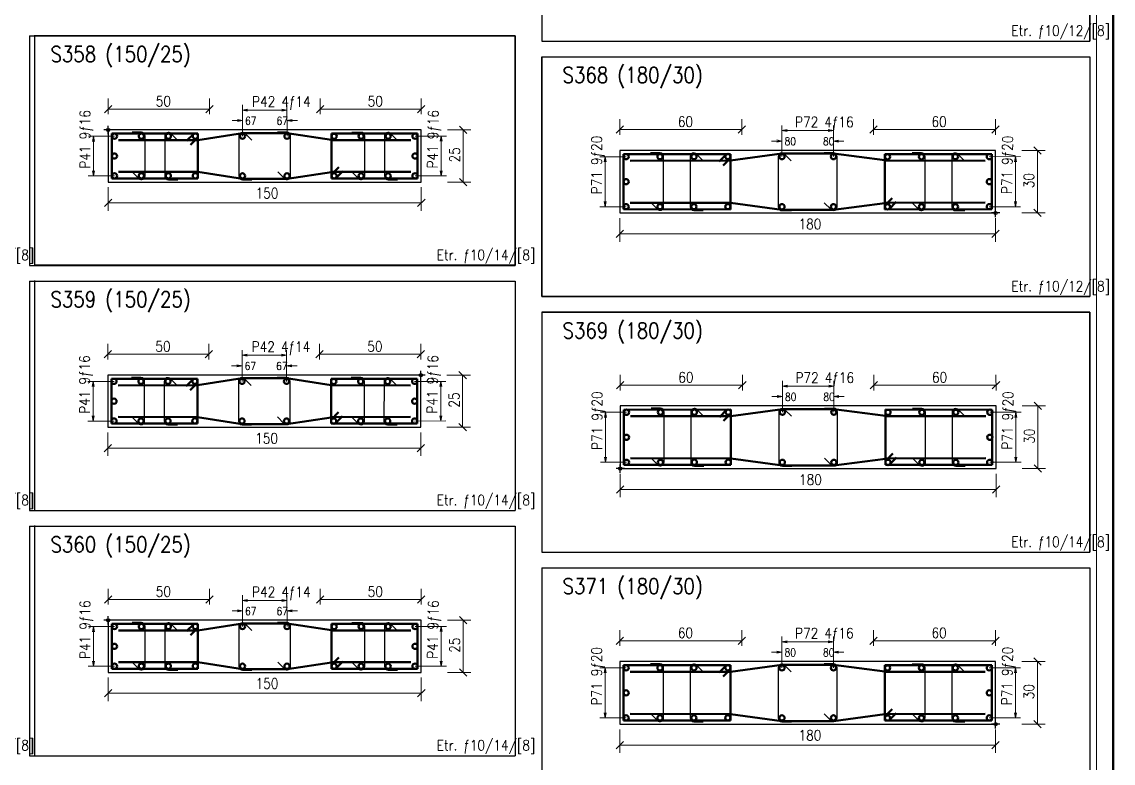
# Model space of a CAD drawing. Header units: millimetres. Extents: x 2394 to 8097, y 408 to 7762.
# Drawn here: x 6006 to 8097, y 5228 to 6649 of the extents above; entities that cross this region are included whole.
import ezdxf

# ---------------------------------------------------------------- set-up
doc = ezdxf.new("R2010")
doc.units = ezdxf.units.MM
for name, color, linetype, lineweight in [('COLUMN_DET3', 2, 'Continuous', 30), ('COLUMN_DET4', 4, 'Continuous', 50), ('DETAIL', 8, 'Continuous', 30), ('DIM_LAY', 8, 'Continuous', 20), ('REBAR2', 1, 'Continuous', 20), ('REBAR3', 2, 'Continuous', 30), ('TABLE2', 1, 'Continuous', 20), ('TABLE4', 3, 'Continuous', 50), ('TIE_BAR', 6, 'Continuous', 30)]:
    doc.layers.add(name, color=color, linetype=linetype, lineweight=lineweight)
doc.layers.add('Kolon', color=7, linetype='Continuous')
doc.styles.add('stastyle', font='')
doc.styles.get('stastyle').set_extended_font_data('RomanSTA')

msp = doc.modelspace()

# ---------------------------------------------------------------- linework, layer by layer
at = {"layer": 'COLUMN_DET3', "color": 2}
for p, q in [((6179.75, 6441.48), (6163.75, 6441.48)), ((6171.74, 6441.48), (6171.74, 6341.48)), ((6771.74, 6441.48), (6171.74, 6441.48)), ((6171.75, 6433.48), (6171.75, 6449.48)), ((6771.74, 6341.48), (6771.74, 6441.48)), ((7152.05, 6402.28), (7152.05, 6282.28)), ((7872.05, 6402.28), (7152.05, 6402.28)), ((7872.05, 6282.28), (7872.05, 6402.28)), ((6171.74, 6341.48), (6771.74, 6341.48)), ((7152.05, 6282.28), (7872.05, 6282.28)), ((7880.05, 6282.28), (7864.05, 6282.28)), ((7872.05, 6274.28), (7872.05, 6290.28)), ((6170.95, 5971.48), (6170.95, 5871.48)), ((6770.94, 5971.48), (6170.95, 5971.48)), ((6778.94, 5971.48), (6762.94, 5971.48)), ((6770.94, 5963.48), (6770.94, 5979.48)), ((6770.94, 5871.48), (6770.94, 5971.48)), ((7152.85, 5912.28), (7152.85, 5792.28)), ((7872.85, 5912.28), (7152.85, 5912.28)), ((7872.85, 5792.28), (7872.85, 5912.28)), ((6170.95, 5871.48), (6770.94, 5871.48)), ((7160.85, 5792.28), (7144.85, 5792.28)), ((7152.85, 5784.28), (7152.85, 5800.28)), ((7152.85, 5792.28), (7872.85, 5792.28)), ((6179.75, 5501.48), (6163.75, 5501.48)), ((6171.74, 5501.48), (6171.74, 5401.48)), ((6771.74, 5501.48), (6171.74, 5501.48)), ((6171.75, 5493.48), (6171.75, 5509.48)), ((6771.74, 5401.48), (6771.74, 5501.48)), ((7152.05, 5422.28), (7152.05, 5302.28)), ((7872.05, 5422.28), (7152.05, 5422.28)), ((7872.05, 5302.28), (7872.05, 5422.28)), ((6171.74, 5401.48), (6771.74, 5401.48)), ((7152.05, 5302.28), (7872.05, 5302.28)), ((7880.05, 5302.28), (7864.05, 5302.28)), ((7872.05, 5294.28), (7872.05, 5310.28))]:
    msp.add_line(p, q, dxfattribs=at)
for centre in [(6171.75, 6441.48), (7872.05, 6282.28), (6770.94, 5971.48), (7152.85, 5792.28), (6171.75, 5501.48), (7872.05, 5302.28)]:
    msp.add_circle(centre, 3, dxfattribs=at)
at = {"layer": 'COLUMN_DET4', "color": 4}
for p, q in [((6178.82, 6434.42), (6343.75, 6434.48)), ((6178.82, 6434.42), (6178.83, 6348.54)), ((6191.55, 6421.69), (6343.75, 6421.98)), ((6336.25, 6434.48), (6322.1, 6420.34)), ((6343.75, 6426.98), (6329.6, 6412.84)), ((6343.75, 6421.98), (6429.07, 6435.48)), ((6343.75, 6434.48), (6343.75, 6348.48)), ((6429.07, 6435.48), (6514.41, 6435.48)), ((6514.41, 6435.48), (6599.75, 6422.48)), ((6599.74, 6434.48), (6599.74, 6348.48)), ((6764.68, 6434.41), (6599.74, 6434.48)), ((6599.75, 6421.98), (6751.95, 6421.68)), ((6764.68, 6434.41), (6764.67, 6348.56)), ((7159.12, 6395.22), (7364.05, 6395.28)), ((7159.12, 6395.22), (7159.13, 6289.34)), ((7171.85, 6382.49), (7364.06, 6382.78)), ((7356.55, 6395.28), (7342.4, 6381.14)), ((7364.05, 6387.78), (7349.9, 6373.64)), ((7364.05, 6395.28), (7364.05, 6289.28)), ((7364.06, 6382.78), (7462.71, 6396.28)), ((7462.71, 6396.28), (7561.37, 6396.28)), ((7561.37, 6396.28), (7660.06, 6383.28)), ((7660.05, 6395.28), (7660.05, 6289.28)), ((7864.98, 6395.21), (7660.05, 6395.28)), ((7660.06, 6382.78), (7852.25, 6382.48)), ((7864.98, 6395.21), (7864.97, 6289.36)), ((6191.59, 6361.24), (6343.72, 6360.98)), ((6343.72, 6360.98), (6429.07, 6347.48)), ((6514.41, 6347.48), (6599.72, 6360.48)), ((6599.71, 6360.98), (6751.95, 6361.28)), ((6599.74, 6355.98), (6613.89, 6370.13)), ((6607.24, 6348.48), (6621.39, 6362.63)), ((6178.83, 6348.54), (6343.75, 6348.48)), ((6429.07, 6347.48), (6514.41, 6347.48)), ((6764.67, 6348.56), (6599.74, 6348.48)), ((7171.89, 6302.04), (7364.02, 6301.78)), ((7364.02, 6301.78), (7462.71, 6288.28)), ((7561.37, 6288.28), (7660.02, 6301.28)), ((7660.02, 6301.78), (7852.25, 6302.08)), ((7660.05, 6296.78), (7674.19, 6310.93)), ((7667.55, 6289.28), (7681.69, 6303.43)), ((7159.13, 6289.34), (7364.05, 6289.28)), ((7462.71, 6288.28), (7561.37, 6288.28)), ((7864.97, 6289.36), (7660.05, 6289.28)), ((6178.02, 5964.42), (6342.94, 5964.48)), ((6178.02, 5964.42), (6178.03, 5878.54)), ((6335.44, 5964.48), (6321.3, 5950.34)), ((6342.94, 5964.48), (6342.94, 5878.48)), ((6342.95, 5951.98), (6428.27, 5965.48)), ((6428.27, 5965.48), (6513.61, 5965.48)), ((6513.61, 5965.48), (6598.95, 5952.48)), ((6598.94, 5964.48), (6598.94, 5878.48)), ((6763.88, 5964.41), (6598.94, 5964.48)), ((6763.88, 5964.41), (6763.87, 5878.55)), ((6190.75, 5951.69), (6342.95, 5951.98)), ((6342.94, 5956.98), (6328.8, 5942.84)), ((6598.95, 5951.98), (6751.15, 5951.68)), ((6598.94, 5885.98), (6613.09, 5900.13)), ((7159.92, 5905.21), (7364.85, 5905.28)), ((7159.92, 5905.21), (7159.93, 5799.34)), ((7357.35, 5905.28), (7343.2, 5891.14)), ((7364.85, 5897.78), (7350.7, 5883.64)), ((7364.85, 5905.28), (7364.85, 5799.28)), ((7364.86, 5892.78), (7463.51, 5906.28)), ((7463.51, 5906.28), (7562.17, 5906.28)), ((7562.17, 5906.28), (7660.86, 5893.28)), ((7660.85, 5905.28), (7660.85, 5799.28)), ((7865.78, 5905.21), (7660.85, 5905.28)), ((7865.78, 5905.21), (7865.78, 5799.35)), ((6178.03, 5878.54), (6342.94, 5878.48)), ((6190.79, 5891.24), (6342.91, 5890.98)), ((6342.91, 5890.98), (6428.27, 5877.48)), ((6428.27, 5877.48), (6513.61, 5877.48)), ((6513.61, 5877.48), (6598.92, 5890.48)), ((6598.92, 5890.98), (6751.15, 5891.28)), ((6763.87, 5878.55), (6598.94, 5878.48)), ((6606.44, 5878.48), (6620.59, 5892.62)), ((7172.65, 5892.49), (7364.86, 5892.78)), ((7660.86, 5892.78), (7853.05, 5892.48)), ((7660.85, 5806.78), (7674.99, 5820.92)), ((7668.35, 5799.28), (7682.49, 5813.42)), ((7159.93, 5799.34), (7364.85, 5799.28)), ((7172.69, 5812.04), (7364.82, 5811.78)), ((7364.82, 5811.78), (7463.51, 5798.28)), ((7463.51, 5798.28), (7562.17, 5798.28)), ((7562.17, 5798.28), (7660.82, 5811.28)), ((7660.82, 5811.78), (7853.05, 5812.08)), ((7865.78, 5799.35), (7660.85, 5799.28)), ((6178.82, 5494.41), (6343.75, 5494.48)), ((6178.82, 5494.41), (6178.83, 5408.54)), ((6191.55, 5481.69), (6343.75, 5481.98)), ((6336.25, 5494.48), (6322.1, 5480.34)), ((6343.75, 5486.98), (6329.6, 5472.84)), ((6343.75, 5481.98), (6429.07, 5495.48)), ((6343.75, 5494.48), (6343.75, 5408.48)), ((6429.07, 5495.48), (6514.41, 5495.48)), ((6514.41, 5495.48), (6599.75, 5482.48)), ((6599.74, 5494.48), (6599.74, 5408.48)), ((6764.68, 5494.41), (6599.74, 5494.48)), ((6599.75, 5481.98), (6751.95, 5481.68)), ((6764.68, 5494.41), (6764.67, 5408.55)), ((6191.59, 5421.24), (6343.72, 5420.98)), ((6343.72, 5420.98), (6429.07, 5407.48)), ((6514.41, 5407.48), (6599.72, 5420.48)), ((6599.71, 5420.98), (6751.95, 5421.28)), ((6599.74, 5415.98), (6613.89, 5430.12)), ((6607.24, 5408.48), (6621.39, 5422.62)), ((7364.06, 5402.78), (7462.71, 5416.28)), ((7462.71, 5416.28), (7561.37, 5416.28)), ((7561.37, 5416.28), (7660.06, 5403.28)), ((6178.83, 5408.54), (6343.75, 5408.48)), ((6429.07, 5407.48), (6514.41, 5407.48)), ((6764.67, 5408.55), (6599.74, 5408.48)), ((7159.12, 5415.21), (7364.05, 5415.28)), ((7159.12, 5415.21), (7159.13, 5309.34)), ((7171.85, 5402.49), (7364.06, 5402.78)), ((7356.55, 5415.28), (7342.4, 5401.14)), ((7364.05, 5407.78), (7349.9, 5393.64)), ((7364.05, 5415.28), (7364.05, 5309.28)), ((7660.05, 5415.28), (7660.05, 5309.28)), ((7864.98, 5415.21), (7660.05, 5415.28)), ((7660.06, 5402.78), (7852.25, 5402.48)), ((7864.98, 5415.21), (7864.97, 5309.35)), ((7171.89, 5322.04), (7364.02, 5321.78)), ((7364.02, 5321.78), (7462.71, 5308.28)), ((7561.37, 5308.28), (7660.02, 5321.28)), ((7660.02, 5321.78), (7852.25, 5322.08)), ((7660.05, 5316.78), (7674.19, 5330.93)), ((7667.55, 5309.28), (7681.69, 5323.42)), ((7159.13, 5309.34), (7364.05, 5309.28)), ((7462.71, 5308.28), (7561.37, 5308.28)), ((7864.97, 5309.35), (7660.05, 5309.28))]:
    msp.add_line(p, q, dxfattribs=at)
for centre in [(6183.77, 6429.46), (6235.43, 6429.51), (6287.1, 6429.55), (6338.77, 6429.59), (6429.09, 6429.48), (6514.42, 6429.48), (6604.73, 6429.33), (6656.4, 6429.38), (6708.06, 6429.42), (6759.73, 6429.46), (6183.76, 6391.49), (6759.72, 6391.48), (7164.07, 6390.26), (7229.07, 6390.32), (7294.07, 6390.37), (7359.07, 6390.42), (7462.72, 6390.28), (7561.39, 6390.28), (7665.03, 6390.1), (7730.03, 6390.15), (7795.03, 6390.21), (7860.03, 6390.26), (6183.76, 6353.51), (6235.43, 6353.55), (6287.09, 6353.59), (6338.76, 6353.63), (6429.07, 6353.48), (6514.4, 6353.48), (6604.72, 6353.38), (6656.39, 6353.42), (6708.05, 6353.46), (6759.72, 6353.5), (7164.07, 6342.29), (7860.03, 6342.28), (7164.06, 6294.31), (7229.06, 6294.36), (7294.06, 6294.41), (7359.06, 6294.46), (7462.7, 6294.28), (7561.37, 6294.28), (7665.02, 6294.15), (7730.02, 6294.2), (7795.02, 6294.25), (7860.02, 6294.3), (6182.97, 5959.46), (6234.64, 5959.5), (6286.3, 5959.55), (6337.97, 5959.59), (6428.29, 5959.48), (6513.62, 5959.48), (6603.93, 5959.33), (6655.6, 5959.37), (6707.26, 5959.42), (6758.93, 5959.46), (6182.97, 5921.49), (6758.92, 5921.48), (7164.87, 5900.26), (7229.87, 5900.31), (7294.87, 5900.37), (7359.87, 5900.42), (7463.52, 5900.28), (7562.19, 5900.28), (7665.83, 5900.1), (7730.83, 5900.15), (7795.83, 5900.2), (7860.83, 5900.26), (6182.96, 5883.51), (6234.63, 5883.55), (6286.29, 5883.59), (6337.96, 5883.63), (6428.27, 5883.48), (6513.6, 5883.48), (6603.92, 5883.38), (6655.59, 5883.42), (6707.25, 5883.46), (6758.92, 5883.5), (7164.87, 5852.29), (7860.83, 5852.28), (7164.86, 5804.31), (7229.86, 5804.36), (7294.86, 5804.41), (7359.86, 5804.46), (7463.5, 5804.28), (7562.17, 5804.28), (7665.82, 5804.15), (7730.82, 5804.2), (7795.82, 5804.25), (7860.82, 5804.3), (6183.77, 5489.46), (6235.43, 5489.5), (6287.1, 5489.55), (6338.77, 5489.59), (6429.09, 5489.48), (6514.42, 5489.48), (6604.73, 5489.33), (6656.4, 5489.37), (6708.06, 5489.42), (6759.73, 5489.46), (6183.76, 5451.49), (6759.72, 5451.48), (6183.76, 5413.51), (6235.43, 5413.55), (6287.09, 5413.59), (6338.76, 5413.63), (6429.07, 5413.48), (6514.4, 5413.48), (6604.72, 5413.38), (6656.39, 5413.42), (6708.05, 5413.46), (6759.72, 5413.5), (7164.07, 5410.26), (7229.07, 5410.32), (7294.07, 5410.37), (7359.07, 5410.42), (7462.72, 5410.28), (7561.39, 5410.28), (7665.03, 5410.1), (7730.03, 5410.15), (7795.03, 5410.21), (7860.03, 5410.26), (7164.07, 5362.29), (7860.03, 5362.28), (7164.06, 5314.31), (7229.06, 5314.36), (7294.06, 5314.41), (7359.06, 5314.46), (7462.7, 5314.28), (7561.37, 5314.28), (7665.02, 5314.15), (7730.02, 5314.2), (7795.02, 5314.25), (7860.02, 5314.3)]:
    msp.add_circle(centre, 5, dxfattribs=at)
at = {"layer": 'DETAIL'}
for p, q in [((7002.45, 7071.88), (7002.45, 6611.88)), ((8052.45, 7071.88), (8052.45, 6611.88)), ((6021.34, 6621.88), (6951.35, 6621.88)), ((6021.34, 6621.88), (6021.34, 6181.88)), ((6030.32, 6623.14), (6030.32, 6183.14)), ((6951.35, 6621.88), (6951.35, 6181.88)), ((7002.45, 6611.88), (8052.45, 6611.88)), ((7002.45, 6581.88), (8052.45, 6581.88)), ((7002.45, 6581.88), (7002.45, 6121.88)), ((8052.45, 6581.88), (8052.45, 6121.88)), ((6021.34, 6181.88), (6951.35, 6181.88)), ((6021.34, 6151.88), (6951.35, 6151.88)), ((6021.34, 6151.88), (6021.34, 5711.88)), ((6030.32, 6153.14), (6030.32, 5713.14)), ((6951.35, 6151.88), (6951.35, 5711.88)), ((7002.45, 6121.88), (8052.45, 6121.88)), ((7002.45, 6091.88), (8052.45, 6091.88)), ((7002.45, 6091.88), (7002.45, 5631.88)), ((8052.45, 6091.88), (8052.45, 5631.88)), ((6021.34, 5711.88), (6951.35, 5711.88)), ((6021.34, 5681.88), (6951.35, 5681.88)), ((6021.34, 5681.88), (6021.34, 5241.88)), ((6030.32, 5683.14), (6030.32, 5243.14)), ((6951.35, 5681.88), (6951.35, 5241.88)), ((7002.45, 5631.88), (8052.45, 5631.88)), ((7002.45, 5601.88), (8052.45, 5601.88)), ((7002.45, 5601.88), (7002.45, 5141.88)), ((8052.45, 5601.88), (8052.45, 5141.88)), ((6021.34, 5241.88), (6951.35, 5241.88))]:
    msp.add_line(p, q, dxfattribs=at)
at = {"layer": 'DIM_LAY', "color": 8}
for p, q in [((6164.65, 6474.4), (6178.77, 6488.57)), ((6171.72, 6471.48), (6171.7, 6501.48)), ((6358.65, 6474.4), (6372.77, 6488.57)), ((6365.72, 6471.48), (6365.7, 6501.48)), ((6570.65, 6474.4), (6584.77, 6488.57)), ((6577.72, 6471.48), (6577.7, 6501.48)), ((6764.65, 6474.4), (6778.77, 6488.57)), ((6771.72, 6471.48), (6771.7, 6501.48)), ((6171.71, 6481.48), (6365.71, 6481.48)), ((6577.71, 6481.48), (6771.71, 6481.48)), ((7152.02, 6432.28), (7152.01, 6462.28)), ((7386.02, 6432.28), (7386.01, 6462.28)), ((7638.02, 6432.28), (7638.01, 6462.28)), ((7872.02, 6432.28), (7872.01, 6462.28)), ((7144.95, 6435.2), (7159.07, 6449.37)), ((7152.01, 6442.28), (7386.01, 6442.28)), ((7378.95, 6435.2), (7393.07, 6449.37)), ((7630.95, 6435.2), (7645.07, 6449.37)), ((7638.01, 6442.28), (7872.01, 6442.28)), ((7864.95, 6435.2), (7879.07, 6449.37)), ((6170.92, 6001.48), (6170.9, 6031.48)), ((6364.92, 6001.48), (6364.9, 6031.48)), ((6576.92, 6001.48), (6576.9, 6031.48)), ((6770.92, 6001.48), (6770.9, 6031.48)), ((6163.85, 6004.4), (6177.97, 6018.57)), ((6170.91, 6011.48), (6364.91, 6011.48)), ((6357.85, 6004.4), (6371.97, 6018.57)), ((6569.85, 6004.4), (6583.97, 6018.57)), ((6576.91, 6011.48), (6770.91, 6011.48)), ((6763.85, 6004.4), (6777.97, 6018.57)), ((7145.75, 5945.2), (7159.87, 5959.36)), ((7152.82, 5942.28), (7152.81, 5972.28)), ((7379.75, 5945.2), (7393.87, 5959.36)), ((7386.82, 5942.28), (7386.81, 5972.28)), ((7631.75, 5945.2), (7645.87, 5959.36)), ((7638.82, 5942.28), (7638.81, 5972.28)), ((7865.75, 5945.2), (7879.87, 5959.36)), ((7872.82, 5942.28), (7872.81, 5972.28)), ((7152.81, 5952.28), (7386.81, 5952.28)), ((7638.81, 5952.28), (7872.82, 5952.28)), ((6164.65, 5534.4), (6178.77, 5548.57)), ((6171.72, 5531.48), (6171.7, 5561.48)), ((6171.71, 5541.48), (6365.71, 5541.48)), ((6358.65, 5534.4), (6372.77, 5548.57)), ((6365.72, 5531.48), (6365.7, 5561.48)), ((6570.65, 5534.4), (6584.77, 5548.57)), ((6577.72, 5531.48), (6577.7, 5561.48)), ((6577.71, 5541.48), (6771.71, 5541.48)), ((6764.65, 5534.4), (6778.77, 5548.57)), ((6771.72, 5531.48), (6771.7, 5561.48)), ((7152.02, 5452.28), (7152.01, 5482.28)), ((7386.02, 5452.28), (7386.01, 5482.28)), ((7638.02, 5452.28), (7638.01, 5482.28)), ((7872.02, 5452.28), (7872.01, 5482.28)), ((7144.95, 5455.2), (7159.07, 5469.37)), ((7152.01, 5462.28), (7386.01, 5462.28)), ((7378.95, 5455.2), (7393.07, 5469.37)), ((7630.95, 5455.2), (7645.07, 5469.37)), ((7638.01, 5462.28), (7872.01, 5462.28)), ((7864.95, 5455.2), (7879.07, 5469.37))]:
    msp.add_line(p, q, dxfattribs=at)
at = {"layer": 'DIM_LAY'}
for p, q in [((6866.74, 6441.55), (6821.74, 6441.55)), ((6858.82, 6434.48), (6844.69, 6448.63)), ((6851.74, 6341.55), (6851.74, 6441.55)), ((7967.05, 6402.35), (7922.05, 6402.35)), ((7959.12, 6395.28), (7944.99, 6409.43)), ((7952.05, 6282.35), (7952.05, 6402.35)), ((6866.74, 6341.55), (6821.74, 6341.55)), ((6858.82, 6334.48), (6844.69, 6348.63)), ((6171.78, 6286.48), (6171.78, 6331.48)), ((6771.78, 6286.48), (6771.78, 6331.48)), ((6164.71, 6294.41), (6178.86, 6308.54)), ((6171.78, 6301.48), (6771.78, 6301.48)), ((6764.71, 6294.41), (6778.86, 6308.54)), ((7967.05, 6282.35), (7922.05, 6282.35)), ((7959.12, 6275.28), (7944.99, 6289.43)), ((7152.08, 6227.28), (7152.08, 6272.28)), ((7872.08, 6227.28), (7872.08, 6272.28)), ((7145.01, 6235.21), (7159.17, 6249.34)), ((7152.08, 6242.28), (7872.08, 6242.28)), ((7865.01, 6235.21), (7879.17, 6249.34)), ((6865.95, 5971.55), (6820.94, 5971.55)), ((6858.02, 5964.48), (6843.89, 5978.63)), ((6850.94, 5871.55), (6850.94, 5971.55)), ((7959.92, 5905.28), (7945.79, 5919.43)), ((7967.85, 5912.35), (7922.85, 5912.35)), ((7952.85, 5792.35), (7952.85, 5912.35)), ((6858.02, 5864.48), (6843.89, 5878.63)), ((6170.98, 5816.48), (6170.98, 5861.48)), ((6770.98, 5816.48), (6770.98, 5861.48)), ((6865.95, 5871.55), (6820.94, 5871.55)), ((6163.91, 5824.41), (6178.06, 5838.54)), ((6763.91, 5824.41), (6778.06, 5838.54)), ((6170.98, 5831.48), (6770.98, 5831.48)), ((7967.85, 5792.35), (7922.85, 5792.35)), ((7959.92, 5785.28), (7945.79, 5799.43)), ((7152.88, 5737.28), (7152.88, 5782.28)), ((7872.88, 5737.28), (7872.88, 5782.28)), ((7145.81, 5745.21), (7159.97, 5759.34)), ((7152.88, 5752.28), (7872.88, 5752.28)), ((7865.81, 5745.21), (7879.97, 5759.34)), ((6866.74, 5501.55), (6821.74, 5501.55)), ((6858.82, 5494.48), (6844.69, 5508.63)), ((6851.74, 5401.55), (6851.74, 5501.55)), ((7967.05, 5422.35), (7922.05, 5422.35)), ((7959.12, 5415.28), (7944.99, 5429.43)), ((7952.05, 5302.35), (7952.05, 5422.35)), ((6866.74, 5401.55), (6821.74, 5401.55)), ((6858.82, 5394.48), (6844.69, 5408.63)), ((6171.78, 5346.48), (6171.78, 5391.48)), ((6771.78, 5346.48), (6771.78, 5391.48)), ((6164.71, 5354.41), (6178.86, 5368.54)), ((6171.78, 5361.48), (6771.78, 5361.48)), ((6764.71, 5354.41), (6778.86, 5368.54)), ((7152.08, 5247.28), (7152.08, 5292.28)), ((7872.08, 5247.28), (7872.08, 5292.28)), ((7967.05, 5302.35), (7922.05, 5302.35)), ((7959.12, 5295.28), (7944.99, 5309.43)), ((7145.01, 5255.21), (7159.17, 5269.34)), ((7865.01, 5255.21), (7879.17, 5269.34)), ((7152.08, 5262.28), (7872.08, 5262.28))]:
    msp.add_line(p, q, dxfattribs=at)
at = {"layer": 'Kolon'}
for points in [[(8052.45, 7071.88), (7002.45, 7071.88), (7002.45, 6611.88), (8052.45, 6611.88)], [(6951.35, 6621.88), (6030.32, 6621.88), (6030.32, 6183.14), (6951.35, 6183.14)], [(7002.45, 6581.88), (8052.45, 6581.88), (8052.45, 6121.88), (7002.45, 6121.88)], [(8052.45, 6091.88), (7002.45, 6091.88), (7002.45, 5631.88), (8052.45, 5631.88)]]:
    msp.add_lwpolyline(points, close=True, dxfattribs=at)
at = {"layer": 'REBAR2', "color": 1}
for p, q in [((6429.09, 6429.48), (6429.06, 6489.48)), ((6514.42, 6429.48), (6514.4, 6489.48)), ((6429.07, 6459.48), (6419.26, 6461.44)), ((6429.07, 6479.48), (6438.88, 6481.39)), ((6429.07, 6479.48), (6514.4, 6479.48)), ((6429.07, 6479.48), (6438.87, 6477.49)), ((6514.4, 6479.48), (6504.59, 6481.44)), ((6514.4, 6479.48), (6504.59, 6477.53)), ((6514.4, 6459.48), (6524.22, 6461.39)), ((6429.07, 6459.48), (6409.07, 6459.48)), ((6429.07, 6459.48), (6419.26, 6457.53)), ((6514.4, 6459.48), (6524.2, 6457.49)), ((6514.4, 6459.48), (6534.4, 6459.48)), ((7462.72, 6390.28), (7462.7, 6450.28)), ((7462.7, 6440.28), (7472.52, 6442.19)), ((7462.7, 6440.28), (7561.37, 6440.28)), ((7462.7, 6440.28), (7472.5, 6438.29)), ((7561.37, 6440.28), (7551.56, 6442.24)), ((7561.37, 6440.28), (7551.56, 6438.33)), ((7561.39, 6390.28), (7561.36, 6450.28)), ((6183.77, 6429.46), (6133.77, 6429.45)), ((6143.77, 6429.45), (6141.82, 6419.64)), ((6143.76, 6353.49), (6143.77, 6429.45)), ((6143.77, 6429.45), (6145.72, 6419.64)), ((6759.73, 6429.46), (6819.73, 6429.48)), ((6809.73, 6429.48), (6807.74, 6419.68)), ((6809.73, 6429.48), (6809.72, 6353.52)), ((6809.73, 6429.48), (6811.64, 6419.66)), ((7462.7, 6420.28), (7442.7, 6420.28)), ((7462.7, 6420.28), (7452.9, 6422.24)), ((7462.7, 6420.28), (7452.9, 6418.33)), ((7561.37, 6420.28), (7571.18, 6422.19)), ((7561.37, 6420.28), (7571.17, 6418.29)), ((7561.37, 6420.28), (7581.37, 6420.28)), ((7164.07, 6390.26), (7114.07, 6390.25)), ((7124.07, 6390.25), (7122.12, 6380.44)), ((7124.06, 6294.29), (7124.07, 6390.25)), ((7124.07, 6390.25), (7126.02, 6380.44)), ((7860.03, 6390.26), (7920.03, 6390.28)), ((7910.03, 6390.28), (7908.04, 6380.48)), ((7910.03, 6390.28), (7910.02, 6294.32)), ((7910.03, 6390.28), (7911.94, 6380.46)), ((6143.76, 6353.49), (6141.85, 6363.31)), ((6143.76, 6353.49), (6145.75, 6363.29)), ((6809.72, 6353.52), (6807.77, 6363.33)), ((6809.72, 6353.52), (6811.67, 6363.33)), ((6183.76, 6353.51), (6133.76, 6353.49)), ((6759.72, 6353.5), (6819.72, 6353.52)), ((7164.06, 6294.31), (7114.06, 6294.29)), ((7124.06, 6294.29), (7122.15, 6304.11)), ((7124.06, 6294.29), (7126.06, 6304.09)), ((7860.02, 6294.3), (7920.02, 6294.32)), ((7910.02, 6294.32), (7908.07, 6304.13)), ((7910.02, 6294.32), (7911.97, 6304.13)), ((6428.29, 5959.48), (6428.26, 6019.48)), ((6428.27, 6009.48), (6438.08, 6011.39)), ((6428.27, 6009.48), (6513.6, 6009.48)), ((6428.27, 6009.48), (6438.07, 6007.49)), ((6513.6, 6009.48), (6503.79, 6011.43)), ((6513.6, 6009.48), (6503.79, 6007.53)), ((6513.62, 5959.48), (6513.6, 6019.48)), ((6428.27, 5989.48), (6408.27, 5989.48)), ((6428.27, 5989.48), (6418.46, 5991.44)), ((6428.27, 5989.48), (6418.46, 5987.53)), ((6513.6, 5989.48), (6523.42, 5991.39)), ((6513.6, 5989.48), (6523.4, 5987.49)), ((6513.6, 5989.48), (6533.6, 5989.48)), ((6182.97, 5959.46), (6132.97, 5959.45)), ((6142.97, 5959.45), (6141.02, 5949.64)), ((6142.96, 5883.49), (6142.97, 5959.45)), ((6142.97, 5959.45), (6144.92, 5949.64)), ((6758.93, 5959.46), (6818.93, 5959.48)), ((6808.93, 5959.48), (6806.94, 5949.68)), ((6808.93, 5959.48), (6808.92, 5883.52)), ((6808.93, 5959.48), (6810.84, 5949.66)), ((7463.52, 5900.28), (7463.5, 5960.28)), ((7562.19, 5900.28), (7562.17, 5960.28)), ((7463.5, 5950.28), (7473.32, 5952.19)), ((7463.5, 5950.28), (7562.17, 5950.28)), ((7463.5, 5950.28), (7473.3, 5948.29)), ((7562.17, 5950.28), (7552.36, 5952.23)), ((7562.17, 5950.28), (7552.36, 5948.33)), ((7463.5, 5930.28), (7443.5, 5930.28)), ((7463.5, 5930.28), (7453.7, 5932.23)), ((7463.5, 5930.28), (7453.7, 5928.33)), ((7562.17, 5930.28), (7571.99, 5932.19)), ((7562.17, 5930.28), (7571.97, 5928.29)), ((7562.17, 5930.28), (7582.17, 5930.28)), ((7164.87, 5900.26), (7114.87, 5900.24)), ((7124.87, 5900.25), (7122.92, 5890.44)), ((7124.86, 5804.29), (7124.87, 5900.25)), ((7124.87, 5900.25), (7126.82, 5890.44)), ((7860.83, 5900.26), (7920.83, 5900.28)), ((7910.83, 5900.28), (7908.84, 5890.48)), ((7910.83, 5900.28), (7910.82, 5804.32)), ((7910.83, 5900.28), (7912.74, 5890.46)), ((6182.96, 5883.51), (6132.96, 5883.49)), ((6142.96, 5883.49), (6141.05, 5893.31)), ((6142.96, 5883.49), (6144.96, 5893.29)), ((6758.92, 5883.5), (6818.92, 5883.52)), ((6808.92, 5883.52), (6806.97, 5893.33)), ((6808.92, 5883.52), (6810.87, 5893.33)), ((7124.86, 5804.29), (7122.95, 5814.11)), ((7124.86, 5804.29), (7126.86, 5814.09)), ((7910.82, 5804.32), (7908.87, 5814.13)), ((7910.82, 5804.32), (7912.78, 5814.13)), ((7164.86, 5804.31), (7114.86, 5804.29)), ((7860.82, 5804.3), (7920.82, 5804.32)), ((6429.09, 5489.48), (6429.06, 5549.48)), ((6429.07, 5539.48), (6438.88, 5541.39)), ((6514.4, 5539.48), (6504.59, 5541.43)), ((6514.42, 5489.48), (6514.4, 5549.48)), ((6429.07, 5519.48), (6419.26, 5521.43)), ((6429.07, 5539.48), (6514.4, 5539.48)), ((6429.07, 5539.48), (6438.87, 5537.49)), ((6514.4, 5539.48), (6504.59, 5537.53)), ((6514.4, 5519.48), (6524.22, 5521.39)), ((6429.07, 5519.48), (6409.07, 5519.48)), ((6429.07, 5519.48), (6419.26, 5517.53)), ((6514.4, 5519.48), (6524.2, 5517.49)), ((6514.4, 5519.48), (6534.4, 5519.48)), ((6183.77, 5489.46), (6133.77, 5489.44)), ((6143.77, 5489.45), (6141.82, 5479.64)), ((6143.76, 5413.49), (6143.77, 5489.45)), ((6143.77, 5489.45), (6145.72, 5479.64)), ((6759.73, 5489.46), (6819.73, 5489.48)), ((6809.73, 5489.48), (6807.74, 5479.68)), ((6809.73, 5489.48), (6809.72, 5413.52)), ((6809.73, 5489.48), (6811.64, 5479.66)), ((7462.72, 5410.28), (7462.7, 5470.28)), ((7462.7, 5460.28), (7472.52, 5462.19)), ((7462.7, 5460.28), (7561.37, 5460.28)), ((7462.7, 5460.28), (7472.5, 5458.29)), ((7561.37, 5460.28), (7551.56, 5462.23)), ((7561.37, 5460.28), (7551.56, 5458.33)), ((7561.39, 5410.28), (7561.36, 5470.28)), ((7462.7, 5440.28), (7442.7, 5440.28)), ((7462.7, 5440.28), (7452.9, 5442.23)), ((7462.7, 5440.28), (7452.9, 5438.33)), ((7561.37, 5440.28), (7571.18, 5442.19)), ((7561.37, 5440.28), (7571.17, 5438.29)), ((7561.37, 5440.28), (7581.37, 5440.28)), ((6143.76, 5413.49), (6141.85, 5423.31)), ((6143.76, 5413.49), (6145.75, 5423.29)), ((6809.72, 5413.52), (6807.77, 5423.33)), ((6809.72, 5413.52), (6811.67, 5423.33)), ((6183.76, 5413.51), (6133.76, 5413.49)), ((6759.72, 5413.5), (6819.72, 5413.52)), ((7164.07, 5410.26), (7114.07, 5410.25)), ((7124.07, 5410.25), (7122.12, 5400.44)), ((7124.06, 5314.29), (7124.07, 5410.25)), ((7124.07, 5410.25), (7126.02, 5400.44)), ((7860.03, 5410.26), (7920.03, 5410.28)), ((7910.03, 5410.28), (7908.04, 5400.48)), ((7910.03, 5410.28), (7910.02, 5314.32)), ((7910.03, 5410.28), (7911.94, 5400.46)), ((7164.06, 5314.31), (7114.06, 5314.29)), ((7124.06, 5314.29), (7122.15, 5324.11)), ((7124.06, 5314.29), (7126.06, 5324.09)), ((7860.02, 5314.3), (7920.02, 5314.32)), ((7910.02, 5314.32), (7908.07, 5324.13)), ((7910.02, 5314.32), (7911.97, 5324.13))]:
    msp.add_line(p, q, dxfattribs=at)
at = {"layer": 'TABLE2', "color": 1, "linetype": 'Continuous'}
msp.add_lwpolyline([(2425.68, 7729.93), (8065.32, 7729.93), (8065.32, 737.89), (2425.68, 737.89)], close=True, dxfattribs=at)
at = {"layer": 'TABLE4', "color": 3}
msp.add_lwpolyline([(2393.68, 7761.93), (8097.32, 7761.93), (8097.32, 705.89), (2393.68, 705.89)], close=True, dxfattribs=at)
at = {"layer": 'TIE_BAR', "color": 6}
for p, q in [((6235.44, 6437), (6217.44, 6437.01)), ((6242.43, 6353.55), (6242.43, 6429.5)), ((6280.1, 6429.55), (6280.09, 6353.59)), ((6292.05, 6434.5), (6304.78, 6421.77)), ((6422.09, 6429.49), (6422.07, 6353.48)), ((6434.04, 6434.43), (6446.76, 6421.7)), ((6514.42, 6436.98), (6496.42, 6436.99)), ((6521.4, 6353.48), (6521.42, 6429.48)), ((6656.4, 6436.87), (6638.4, 6436.88)), ((6663.39, 6353.42), (6663.4, 6429.37)), ((6701.06, 6429.42), (6701.05, 6353.46)), ((6713.01, 6434.37), (6725.74, 6421.64)), ((7229.07, 6397.82), (7211.07, 6397.82)), ((7236.06, 6294.36), (7236.07, 6390.32)), ((7287.07, 6390.37), (7287.06, 6294.41)), ((7299.02, 6395.32), (7311.75, 6382.59)), ((7455.72, 6390.28), (7455.7, 6294.28)), ((7467.67, 6395.23), (7480.4, 6382.5)), ((7561.39, 6397.78), (7543.39, 6397.79)), ((7568.37, 6294.28), (7568.39, 6390.28)), ((7730.03, 6397.65), (7712.03, 6397.65)), ((7737.02, 6294.2), (7737.03, 6390.15)), ((7788.03, 6390.21), (7788.02, 6294.25)), ((7799.98, 6395.16), (7812.71, 6382.43)), ((6230.48, 6348.6), (6217.75, 6361.33)), ((6509.45, 6348.53), (6496.73, 6361.27)), ((6651.44, 6348.47), (6638.71, 6361.2)), ((6287.09, 6346.09), (6305.09, 6346.09)), ((6429.07, 6345.98), (6447.07, 6345.98)), ((6708.05, 6345.96), (6726.05, 6345.96)), ((7224.11, 6289.41), (7211.38, 6302.14)), ((7556.42, 6289.33), (7543.69, 6302.07)), ((7725.07, 6289.25), (7712.35, 6301.98)), ((7294.06, 6286.91), (7312.06, 6286.91)), ((7462.7, 6286.78), (7480.7, 6286.78)), ((7795.02, 6286.75), (7813.02, 6286.75)), ((6234.64, 5967), (6216.64, 5967.01)), ((6241.63, 5883.55), (6241.64, 5959.5)), ((6279.3, 5959.55), (6279.29, 5883.59)), ((6291.25, 5964.49), (6303.98, 5951.76)), ((6421.29, 5959.48), (6421.27, 5883.48)), ((6433.24, 5964.43), (6445.96, 5951.7)), ((6513.62, 5966.98), (6495.62, 5966.99)), ((6520.6, 5883.48), (6520.62, 5959.48)), ((6655.6, 5966.87), (6637.6, 5966.88)), ((6662.59, 5883.42), (6662.6, 5959.37)), ((6700.26, 5959.42), (6700.25, 5883.46)), ((6712.21, 5964.36), (6724.94, 5951.63)), ((7229.87, 5907.81), (7211.87, 5907.82)), ((7236.86, 5804.36), (7236.87, 5900.31)), ((7287.87, 5900.37), (7287.86, 5804.41)), ((7299.82, 5905.32), (7312.55, 5892.59)), ((7456.52, 5900.28), (7456.5, 5804.28)), ((7468.47, 5905.23), (7481.2, 5892.5)), ((7562.19, 5907.78), (7544.19, 5907.79)), ((7569.17, 5804.28), (7569.19, 5900.28)), ((7730.83, 5907.65), (7712.83, 5907.65)), ((7737.82, 5804.2), (7737.83, 5900.15)), ((7788.83, 5900.2), (7788.82, 5804.25)), ((7800.78, 5905.15), (7813.51, 5892.43)), ((6229.68, 5878.6), (6216.95, 5891.33)), ((6286.29, 5876.09), (6304.29, 5876.09)), ((6428.27, 5875.98), (6446.27, 5875.98)), ((6508.65, 5878.53), (6495.93, 5891.26)), ((6650.64, 5878.47), (6637.91, 5891.2)), ((6707.25, 5875.96), (6725.25, 5875.96)), ((7224.91, 5799.41), (7212.18, 5812.14)), ((7294.86, 5796.91), (7312.86, 5796.91)), ((7463.5, 5796.78), (7481.5, 5796.78)), ((7557.22, 5799.33), (7544.49, 5812.06)), ((7725.87, 5799.25), (7713.15, 5811.98)), ((7795.82, 5796.75), (7813.82, 5796.75)), ((6235.44, 5497), (6217.44, 5497)), ((6242.43, 5413.55), (6242.43, 5489.5)), ((6280.1, 5489.55), (6280.09, 5413.59)), ((6292.05, 5494.49), (6304.78, 5481.76)), ((6422.09, 5489.48), (6422.07, 5413.48)), ((6434.04, 5494.43), (6446.76, 5481.7)), ((6514.42, 5496.98), (6496.42, 5496.99)), ((6521.4, 5413.48), (6521.42, 5489.48)), ((6656.4, 5496.87), (6638.4, 5496.88)), ((6663.39, 5413.42), (6663.4, 5489.37)), ((6701.06, 5489.42), (6701.05, 5413.46)), ((6713.01, 5494.36), (6725.74, 5481.63)), ((6230.48, 5408.6), (6217.75, 5421.33)), ((6509.45, 5408.53), (6496.73, 5421.26)), ((6651.44, 5408.47), (6638.71, 5421.2)), ((7229.07, 5417.81), (7211.07, 5417.82)), ((7561.39, 5417.78), (7543.39, 5417.79)), ((7730.03, 5417.65), (7712.03, 5417.65)), ((6287.09, 5406.09), (6305.09, 5406.09)), ((6429.07, 5405.98), (6447.07, 5405.98)), ((6708.05, 5405.96), (6726.05, 5405.96)), ((7236.06, 5314.36), (7236.07, 5410.32)), ((7287.07, 5410.37), (7287.06, 5314.41)), ((7299.02, 5415.32), (7311.75, 5402.59)), ((7455.72, 5410.28), (7455.7, 5314.28)), ((7467.67, 5415.23), (7480.4, 5402.5)), ((7568.37, 5314.28), (7568.39, 5410.28)), ((7737.02, 5314.2), (7737.03, 5410.15)), ((7788.03, 5410.21), (7788.02, 5314.25)), ((7799.98, 5415.16), (7812.71, 5402.43)), ((7224.11, 5309.41), (7211.38, 5322.14)), ((7556.42, 5309.33), (7543.69, 5322.06)), ((7725.07, 5309.25), (7712.35, 5321.98)), ((7294.06, 5306.91), (7312.06, 5306.91)), ((7462.7, 5306.78), (7480.7, 5306.78)), ((7795.02, 5306.75), (7813.02, 5306.75))]:
    msp.add_line(p, q, dxfattribs=at)
for centre, start, end in [((6235.43, 6430), 359.99023, 89.99097), ((6287.1, 6429.55), 44.98624, 179.99025), ((6429.09, 6429.48), 44.98624, 179.99025), ((6514.42, 6429.98), 359.99023, 89.98186), ((6656.4, 6429.87), 359.99023, 89.99097), ((6708.06, 6429.42), 44.98624, 179.99025), ((7229.07, 6390.82), 0, 90), ((7294.07, 6390.37), 45.00004, 180), ((7462.72, 6390.28), 44.98624, 179.99025), ((7561.39, 6390.78), 359.99023, 89.99097), ((7730.03, 6390.65), 0, 90), ((7795.03, 6390.21), 45.00004, 180), ((6235.43, 6353.55), 224.98624, 359.99023), ((6287.09, 6353.09), 179.99025, 269.99097), ((6429.07, 6352.98), 179.99025, 269.98187), ((6514.4, 6353.48), 224.98624, 359.99023), ((6656.39, 6353.42), 224.98624, 359.99023), ((6708.05, 6352.96), 179.99025, 269.99097), ((7229.06, 6294.36), 225.00003, 0), ((7294.06, 6293.91), 180, 270), ((7561.37, 6294.28), 224.98624, 359.99023), ((7730.02, 6294.2), 225.00003, 0), ((7462.7, 6293.78), 179.99025, 269.99097), ((7795.02, 6293.75), 180, 270), ((6234.64, 5960), 359.99023, 89.99097), ((6286.3, 5959.55), 44.98624, 179.99025), ((6428.29, 5959.48), 44.98624, 179.99025), ((6513.62, 5959.98), 359.99023, 89.98186), ((6655.6, 5959.87), 359.99023, 89.99097), ((6707.26, 5959.42), 44.98624, 179.99025), ((7229.87, 5900.81), 0, 90), ((7294.87, 5900.37), 45.00004, 180), ((7463.52, 5900.28), 44.98624, 179.99025), ((7562.19, 5900.78), 359.99023, 89.99097), ((7730.83, 5900.65), 0, 90), ((7795.83, 5900.2), 45.00004, 180), ((6234.63, 5883.55), 224.98624, 359.99023), ((6286.29, 5883.09), 179.99025, 269.99097), ((6428.27, 5882.98), 179.99025, 269.98187), ((6513.6, 5883.48), 224.98624, 359.99023), ((6655.59, 5883.42), 224.98624, 359.99023), ((6707.25, 5882.96), 179.99025, 269.99097), ((7229.86, 5804.36), 225.00003, 0), ((7294.86, 5803.91), 180, 270), ((7463.5, 5803.78), 179.99025, 269.99097), ((7562.17, 5804.28), 224.98624, 359.99023), ((7730.82, 5804.2), 225.00003, 0), ((7795.82, 5803.75), 180, 270), ((6235.43, 5490), 359.99023, 89.99097), ((6287.1, 5489.55), 44.98624, 179.99025), ((6429.09, 5489.48), 44.98624, 179.99025), ((6514.42, 5489.98), 359.99023, 89.98186), ((6656.4, 5489.87), 359.99023, 89.99097), ((6708.06, 5489.42), 44.98624, 179.99025), ((7229.07, 5410.81), 0, 90), ((7294.07, 5410.37), 45.00004, 180), ((7462.72, 5410.28), 44.98624, 179.99025), ((7561.39, 5410.78), 359.99023, 89.99097), ((7730.03, 5410.65), 0, 90), ((7795.03, 5410.21), 45.00004, 180), ((6235.43, 5413.55), 224.98624, 359.99023), ((6287.09, 5413.09), 179.99025, 269.99097), ((6429.07, 5412.98), 179.99025, 269.98187), ((6514.4, 5413.48), 224.98624, 359.99023), ((6656.39, 5413.42), 224.98624, 359.99023), ((6708.05, 5412.96), 179.99025, 269.99097), ((7229.06, 5314.36), 225.00003, 0), ((7294.06, 5313.91), 180, 270), ((7462.7, 5313.78), 179.99025, 269.99097), ((7561.37, 5314.28), 224.98624, 359.99023), ((7730.02, 5314.2), 225.00003, 0), ((7795.02, 5313.75), 180, 270)]:
    msp.add_arc(centre, 7, start, end, dxfattribs=at)

# ---------------------------------------------------------------- texts
at = {"layer": 'COLUMN_DET3', "color": 2, "style": 'stastyle', "width": 0.85}
for s, p in [('S358 (150/25)', (6061.34, 6571.88)), ('S368 (180/30)', (7042.45, 6531.88)), ('S359 (150/25)', (6061.34, 6101.88)), ('S369 (180/30)', (7042.45, 6041.88)), ('S360 (150/25)', (6061.34, 5631.88)), ('S371 (180/30)', (7042.45, 5551.88))]:
    msp.add_text(s, height=30, dxfattribs=at).set_placement(p)
at = {"layer": 'DIM_LAY', "color": 8, "style": 'stastyle', "width": 0.85}
for s, p in [('50', (6263, 6486.48)), ('50', (6669, 6486.48)), ('60', (7263.3, 6447.28)), ('60', (7749.3, 6447.28)), ('50', (6262.2, 6016.48)), ('50', (6668.2, 6016.48)), ('60', (7264.11, 5957.28)), ('60', (7750.1, 5957.28)), ('50', (6263, 5546.48)), ('50', (6669, 5546.48)), ('60', (7263.3, 5467.28)), ('60', (7749.3, 5467.28))]:
    msp.add_text(s, height=20, dxfattribs=at).set_placement(p)
at = {"layer": 'DIM_LAY', "style": 'stastyle', "width": 0.85}
for s, p in [('25', (6845.55, 6379.14)), ('30', (7945.83, 6329.9)), ('25', (6844.75, 5909.14)), ('30', (7946.63, 5839.9)), ('25', (6845.55, 5439.14)), ('30', (7945.83, 5349.9))]:
    msp.add_text(s, height=20, rotation=90, dxfattribs=at).set_placement(p)
for s, p in [('150', (6454.3, 6310.22)), ('180', (7494.57, 6251.03)), ('150', (6453.5, 5840.22)), ('180', (7495.37, 5761.03)), ('150', (6454.3, 5370.22)), ('180', (7494.57, 5271.03))]:
    msp.add_text(s, height=20, dxfattribs=at).set_placement(p)
at = {"layer": 'REBAR2', "color": 1, "style": 'stastyle', "width": 0.85}
for s, p in [('67', (6434.07, 6451.48)), ('67', (6494.4, 6451.48)), ('80', (7467.7, 6412.28)), ('80', (7541.37, 6412.28)), ('67', (6433.27, 5981.48)), ('67', (6493.6, 5981.48)), ('80', (7468.5, 5922.28)), ('80', (7542.17, 5922.28)), ('67', (6434.07, 5511.48)), ('67', (6494.4, 5511.48)), ('80', (7467.7, 5432.28)), ('80', (7541.37, 5432.28))]:
    msp.add_text(s, height=15, dxfattribs=at).set_placement(p)
at = {"layer": 'REBAR3', "color": 2, "style": 'stastyle', "width": 0.85}
for s, p in [('Etr. ƒ10/12/[8]', (7902.45, 6621.88)), ('P42 4ƒ14', (6447.57, 6485.87)), ('P72 4ƒ16', (7487.87, 6446.67)), ('Etr. ƒ10/14/[8]', (5841.35, 6191.88)), ('Etr. ƒ10/14/[8]', (6801.35, 6191.88)), ('Etr. ƒ10/12/[8]', (7902.45, 6131.88)), ('P42 4ƒ14', (6446.76, 6015.87)), ('P72 4ƒ16', (7488.67, 5956.67)), ('Etr. ƒ10/14/[8]', (5841.35, 5721.88)), ('Etr. ƒ10/14/[8]', (6801.35, 5721.88)), ('Etr. ƒ10/14/[8]', (7902.45, 5641.88)), ('P42 4ƒ14', (6447.57, 5545.87)), ('P72 4ƒ16', (7487.87, 5466.67)), ('Etr. ƒ10/14/[8]', (5841.35, 5251.88)), ('Etr. ƒ10/14/[8]', (6801.35, 5251.88))]:
    msp.add_text(s, height=20, dxfattribs=at).set_placement(p)
for s, rotation, p in [('P41 9ƒ16', 89.99468, (6137.37, 6367.3)), ('P41 9ƒ16', 89, (6802.92, 6367.44)), ('P71 9ƒ20', 89.9958, (7117.68, 6318.1)), ('P71 9ƒ20', 89, (7903.22, 6318.24)), ('P41 9ƒ16', 89.99468, (6136.57, 5897.3)), ('P41 9ƒ16', 89, (6802.12, 5897.44)), ('P71 9ƒ20', 89, (7904.02, 5828.24)), ('P71 9ƒ20', 89.9958, (7118.48, 5828.1)), ('P41 9ƒ16', 89.99468, (6137.37, 5427.3)), ('P41 9ƒ16', 89, (6802.92, 5427.44)), ('P71 9ƒ20', 89.9958, (7117.68, 5338.1)), ('P71 9ƒ20', 89, (7903.22, 5338.24))]:
    msp.add_text(s, height=20, rotation=rotation, dxfattribs=at).set_placement(p)

doc.saveas('drawing.dxf')
